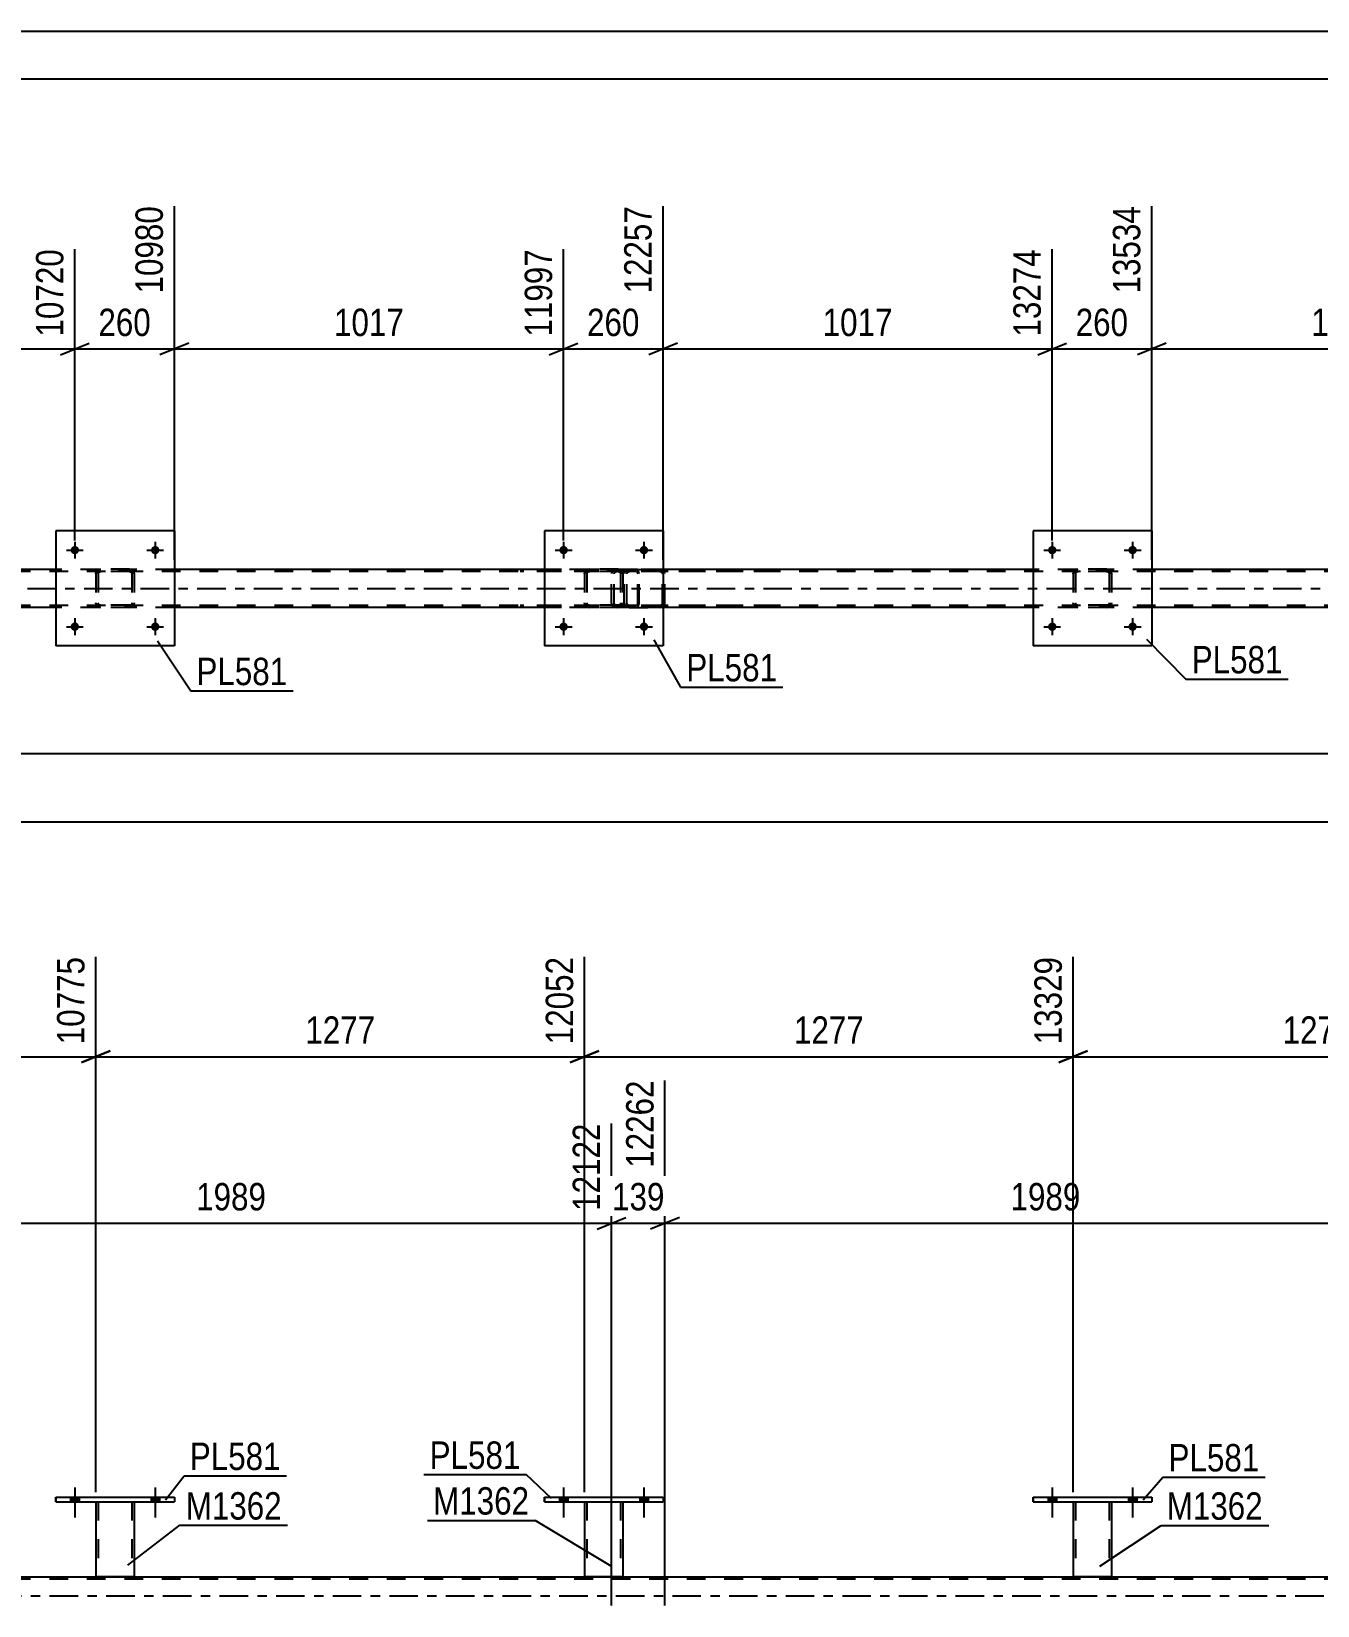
# Model space of a CAD drawing. Header units: millimetres. Extents: x 0 to 841, y 0 to 594.
# Drawn here: x 482.1 to 616.5, y 429.5 to 594 of the extents above; entities that cross this region are included whole.
import ezdxf

# ---------------------------------------------------------------- set-up
doc = ezdxf.new("R2010")
doc.units = ezdxf.units.MM
doc.linetypes.add('DXK_LINE_DOT2', pattern=[3.9198, 1.9599, -1.9599])
doc.linetypes.add('DXK_LINE_DOT3', pattern=[5.9187, 2.979, -0.9799, 0.9799, -0.9799])
doc.styles.add('Arial Narrow', font='ARIALN.TTF', dxfattribs={"height": 0.2})

# ---------------------------------------------------------------- blocks, each defined once
blk = doc.blocks.new('Unknown-122573795-1133')
at = {"color": 5, "linetype": 'Continuous'}
for p, q in [((841, 594), (0, 594)), ((836, 589), (5, 589))]:
    blk.add_line(p, q, dxfattribs=at)
blk = doc.blocks.new('Part-122573795-5034 - 4954')
at = {"color": 7, "linetype": 'DXK_LINE_DOT2'}
for p, q in [((539.92, 537.32), (539.95, 537.5)), ((539.95, 537.5), (539.92, 537.32)), ((539.92, 537.32), (539.92, 534.28)), ((540.16, 537.32), (540.17, 537.41)), ((540.16, 537.32), (540.16, 534.28)), ((540.17, 537.41), (540.23, 537.49)), ((540.21, 537.76), (540.4, 537.8)), ((540.4, 537.8), (540.21, 537.76)), ((540.23, 537.49), (540.3, 537.54)), ((540.3, 537.54), (540.4, 537.56)), ((543.44, 537.8), (540.4, 537.8)), ((543.44, 537.56), (540.4, 537.56)), ((543.44, 537.8), (543.62, 537.76)), ((543.62, 537.76), (543.44, 537.8)), ((543.44, 537.56), (543.53, 537.54)), ((543.53, 537.54), (543.6, 537.49)), ((543.6, 537.49), (543.66, 537.41)), ((543.66, 537.41), (543.68, 537.32)), ((543.68, 537.32), (543.68, 534.28)), ((543.88, 537.5), (543.92, 537.32)), ((543.92, 537.32), (543.88, 537.5)), ((543.92, 537.32), (543.92, 534.28)), ((539.95, 534.09), (539.92, 534.28)), ((539.92, 534.28), (539.95, 534.09)), ((540.17, 534.19), (540.16, 534.28)), ((540.23, 534.11), (540.17, 534.19)), ((540.4, 533.8), (540.21, 533.83)), ((540.21, 533.83), (540.4, 533.8)), ((540.3, 534.06), (540.23, 534.11)), ((540.4, 534.04), (540.3, 534.06)), ((543.44, 534.04), (540.4, 534.04)), ((543.44, 533.8), (540.4, 533.8)), ((543.53, 534.06), (543.44, 534.04)), ((543.62, 533.83), (543.44, 533.8)), ((543.44, 533.8), (543.62, 533.83)), ((543.6, 534.11), (543.53, 534.06)), ((543.66, 534.19), (543.6, 534.11)), ((543.68, 534.28), (543.66, 534.19)), ((543.92, 534.28), (543.88, 534.09)), ((543.88, 534.09), (543.92, 534.28))]:
    blk.add_line(p, q, dxfattribs=at)
at = {"color": 7, "linetype": 'DXK_LINE_DOT3'}
blk.add_line((541.92, 535.8), (541.92, 535.8), dxfattribs=at)
at = {"color": 7, "linetype": 'DXK_LINE_DOT2'}
for centre, start, end in [((540.4, 537.32), 112.5, 157.5), ((540.4, 537.32), 112.5, 157.5), ((543.44, 537.32), 22.5, 67.5), ((543.44, 537.32), 22.5, 67.5), ((540.4, 534.28), 202.5, 247.5), ((540.4, 534.28), 202.5, 247.5), ((543.44, 534.28), 292.5, 337.5), ((543.44, 534.28), 292.5, 337.5)]:
    blk.add_arc(centre, 0.48, start, end, dxfattribs=at)
blk = doc.blocks.new('Bolt-122573795-4970 - 4954')
at = {"linetype": 'Continuous'}
for points in [[(589.24, 539.8, -1), (588.36, 539.8, -1)], [(597.64, 539.8, -1), (596.76, 539.8, -1)]]:
    blk.add_hatch(color=1, dxfattribs=at).paths.add_polyline_path(points)
at = {"color": 1, "linetype": 'Continuous'}
for p, q in [((587.92, 539.8), (589.68, 539.8)), ((588.8, 540.68), (588.8, 538.92)), ((596.32, 539.8), (598.08, 539.8)), ((597.2, 540.68), (597.2, 538.92))]:
    blk.add_line(p, q, dxfattribs=at)
blk = doc.blocks.new('Part-122573795-5039 - 4954')
at = {"color": 2, "linetype": 'Continuous'}
for p, q in [((548.12, 541.8), (535.72, 541.8)), ((535.72, 541.8), (535.72, 529.8)), ((548.12, 541.8), (548.12, 529.8)), ((548.12, 529.8), (535.72, 529.8))]:
    blk.add_line(p, q, dxfattribs=at)
blk = doc.blocks.new('Part-122573795-5046 - 4954')
at = {"color": 2, "linetype": 'Continuous'}
for p, q in [((599.2, 541.8), (586.8, 541.8)), ((586.8, 541.8), (586.8, 529.8)), ((599.2, 541.8), (599.2, 529.8)), ((599.2, 529.8), (586.8, 529.8))]:
    blk.add_line(p, q, dxfattribs=at)
blk = doc.blocks.new('Bolt-122573795-4999 - 4954')
at = {"linetype": 'Continuous'}
for points in [[(487.07, 531.8, -1), (486.19, 531.8, -1)], [(495.47, 531.8, -1), (494.59, 531.8, -1)]]:
    blk.add_hatch(color=1, dxfattribs=at).paths.add_polyline_path(points)
at = {"color": 1, "linetype": 'Continuous'}
for p, q in [((485.75, 531.8), (487.51, 531.8)), ((486.63, 532.68), (486.63, 530.92)), ((494.15, 531.8), (495.91, 531.8)), ((495.03, 532.68), (495.03, 530.92))]:
    blk.add_line(p, q, dxfattribs=at)
blk = doc.blocks.new('Bolt-122573795-5000 - 4954')
at = {"linetype": 'Continuous'}
for points in [[(487.07, 539.8, -1), (486.19, 539.8, -1)], [(495.47, 539.8, -1), (494.59, 539.8, -1)]]:
    blk.add_hatch(color=1, dxfattribs=at).paths.add_polyline_path(points)
at = {"color": 1, "linetype": 'Continuous'}
for p, q in [((485.75, 539.8), (487.51, 539.8)), ((486.63, 540.68), (486.63, 538.92)), ((494.15, 539.8), (495.91, 539.8)), ((495.03, 540.68), (495.03, 538.92))]:
    blk.add_line(p, q, dxfattribs=at)
blk = doc.blocks.new('Part-122573795-5065 - 4954')
at = {"color": 2, "linetype": 'Continuous'}
for p, q in [((497.03, 541.8), (484.63, 541.8)), ((484.63, 541.8), (484.63, 529.8)), ((497.03, 541.8), (497.03, 529.8)), ((497.03, 529.8), (484.63, 529.8))]:
    blk.add_line(p, q, dxfattribs=at)
blk = doc.blocks.new('Bolt-122573795-5001 - 4954')
at = {"linetype": 'Continuous'}
for points in [[(538.16, 531.8, -1), (537.28, 531.8, -1)], [(546.56, 531.8, -1), (545.68, 531.8, -1)]]:
    blk.add_hatch(color=1, dxfattribs=at).paths.add_polyline_path(points)
at = {"color": 1, "linetype": 'Continuous'}
for p, q in [((536.84, 531.8), (538.6, 531.8)), ((537.72, 532.68), (537.72, 530.92)), ((545.24, 531.8), (547, 531.8)), ((546.12, 532.68), (546.12, 530.92))]:
    blk.add_line(p, q, dxfattribs=at)
blk = doc.blocks.new('Bolt-122573795-5002 - 4954')
at = {"linetype": 'Continuous'}
for points in [[(538.16, 539.8, -1), (537.28, 539.8, -1)], [(546.56, 539.8, -1), (545.68, 539.8, -1)]]:
    blk.add_hatch(color=1, dxfattribs=at).paths.add_polyline_path(points)
at = {"color": 1, "linetype": 'Continuous'}
for p, q in [((536.84, 539.8), (538.6, 539.8)), ((537.72, 540.68), (537.72, 538.92)), ((545.24, 539.8), (547, 539.8)), ((546.12, 540.68), (546.12, 538.92))]:
    blk.add_line(p, q, dxfattribs=at)
blk = doc.blocks.new('Bolt-122573795-5003 - 4954')
at = {"linetype": 'Continuous'}
for points in [[(589.24, 531.8, -1), (588.36, 531.8, -1)], [(597.64, 531.8, -1), (596.76, 531.8, -1)]]:
    blk.add_hatch(color=1, dxfattribs=at).paths.add_polyline_path(points)
at = {"color": 1, "linetype": 'Continuous'}
for p, q in [((587.92, 531.8), (589.68, 531.8)), ((588.8, 532.68), (588.8, 530.92)), ((596.32, 531.8), (598.08, 531.8)), ((597.2, 532.68), (597.2, 530.92))]:
    blk.add_line(p, q, dxfattribs=at)
blk = doc.blocks.new('Part-122573795-5041 - 4954')
at = {"color": 7, "linetype": 'DXK_LINE_DOT2'}
for p, q in [((591, 537.32), (591.03, 537.5)), ((591.03, 537.5), (591, 537.32)), ((591, 537.32), (591, 534.28)), ((591.24, 537.32), (591.25, 537.41)), ((591.24, 537.32), (591.24, 534.28)), ((591.25, 537.41), (591.31, 537.49)), ((591.29, 537.76), (591.48, 537.8)), ((591.48, 537.8), (591.29, 537.76)), ((591.31, 537.49), (591.38, 537.54)), ((591.38, 537.54), (591.48, 537.56)), ((594.52, 537.8), (591.48, 537.8)), ((594.52, 537.56), (591.48, 537.56)), ((594.52, 537.8), (594.7, 537.76)), ((594.7, 537.76), (594.52, 537.8)), ((594.52, 537.56), (594.61, 537.54)), ((594.61, 537.54), (594.69, 537.49)), ((594.69, 537.49), (594.74, 537.41)), ((594.74, 537.41), (594.76, 537.32)), ((594.76, 537.32), (594.76, 534.28)), ((594.96, 537.5), (595, 537.32)), ((595, 537.32), (594.96, 537.5)), ((595, 537.32), (595, 534.28)), ((591.03, 534.09), (591, 534.28)), ((591, 534.28), (591.03, 534.09)), ((591.25, 534.19), (591.24, 534.28)), ((591.31, 534.11), (591.25, 534.19)), ((591.48, 533.8), (591.29, 533.83)), ((591.29, 533.83), (591.48, 533.8)), ((591.38, 534.06), (591.31, 534.11)), ((591.48, 534.04), (591.38, 534.06)), ((594.52, 534.04), (591.48, 534.04)), ((594.52, 533.8), (591.48, 533.8)), ((594.61, 534.06), (594.52, 534.04)), ((594.7, 533.83), (594.52, 533.8)), ((594.52, 533.8), (594.7, 533.83)), ((594.69, 534.11), (594.61, 534.06)), ((594.74, 534.19), (594.69, 534.11)), ((594.76, 534.28), (594.74, 534.19)), ((595, 534.28), (594.96, 534.09)), ((594.96, 534.09), (595, 534.28))]:
    blk.add_line(p, q, dxfattribs=at)
at = {"color": 7, "linetype": 'DXK_LINE_DOT3'}
blk.add_line((593, 535.8), (593, 535.8), dxfattribs=at)
at = {"color": 7, "linetype": 'DXK_LINE_DOT2'}
for centre, start, end in [((591.48, 537.32), 112.5, 157.5), ((591.48, 537.32), 112.5, 157.5), ((594.52, 537.32), 22.5, 67.5), ((594.52, 537.32), 22.5, 67.5), ((591.48, 534.28), 202.5, 247.5), ((591.48, 534.28), 202.5, 247.5), ((594.52, 534.28), 292.5, 337.5), ((594.52, 534.28), 292.5, 337.5)]:
    blk.add_arc(centre, 0.48, start, end, dxfattribs=at)
blk = doc.blocks.new('Part-122573795-5060 - 4954')
at = {"color": 7, "linetype": 'DXK_LINE_DOT2'}
for p, q in [((488.83, 537.32), (488.87, 537.5)), ((488.87, 537.5), (488.83, 537.32)), ((488.83, 537.32), (488.83, 534.28)), ((489.07, 537.32), (489.09, 537.41)), ((489.07, 537.32), (489.07, 534.28)), ((489.09, 537.41), (489.15, 537.49)), ((489.13, 537.76), (489.31, 537.8)), ((489.31, 537.8), (489.13, 537.76)), ((489.15, 537.49), (489.22, 537.54)), ((489.22, 537.54), (489.31, 537.56)), ((492.35, 537.8), (489.31, 537.8)), ((492.35, 537.56), (489.31, 537.56)), ((492.35, 537.8), (492.54, 537.76)), ((492.54, 537.76), (492.35, 537.8)), ((492.35, 537.56), (492.45, 537.54)), ((492.45, 537.54), (492.52, 537.49)), ((492.52, 537.49), (492.58, 537.41)), ((492.58, 537.41), (492.59, 537.32)), ((492.59, 537.32), (492.59, 534.28)), ((492.8, 537.5), (492.83, 537.32)), ((492.83, 537.32), (492.8, 537.5)), ((492.83, 537.32), (492.83, 534.28)), ((488.87, 534.09), (488.83, 534.28)), ((488.83, 534.28), (488.87, 534.09)), ((489.09, 534.19), (489.07, 534.28)), ((489.15, 534.11), (489.09, 534.19)), ((489.31, 533.8), (489.13, 533.83)), ((489.13, 533.83), (489.31, 533.8)), ((489.22, 534.06), (489.15, 534.11)), ((489.31, 534.04), (489.22, 534.06)), ((492.35, 534.04), (489.31, 534.04)), ((492.35, 533.8), (489.31, 533.8)), ((492.45, 534.06), (492.35, 534.04)), ((492.54, 533.83), (492.35, 533.8)), ((492.35, 533.8), (492.54, 533.83)), ((492.52, 534.11), (492.45, 534.06)), ((492.58, 534.19), (492.52, 534.11)), ((492.59, 534.28), (492.58, 534.19)), ((492.83, 534.28), (492.8, 534.09)), ((492.8, 534.09), (492.83, 534.28))]:
    blk.add_line(p, q, dxfattribs=at)
at = {"color": 7, "linetype": 'DXK_LINE_DOT3'}
blk.add_line((490.83, 535.8), (490.83, 535.8), dxfattribs=at)
at = {"color": 7, "linetype": 'DXK_LINE_DOT2'}
for centre, start, end in [((489.31, 537.32), 112.5, 157.5), ((489.31, 537.32), 112.5, 157.5), ((492.35, 537.32), 22.5, 67.5), ((492.35, 537.32), 22.5, 67.5), ((489.31, 534.28), 202.5, 247.5), ((489.31, 534.28), 202.5, 247.5), ((492.35, 534.28), 292.5, 337.5), ((492.35, 534.28), 292.5, 337.5)]:
    blk.add_arc(centre, 0.48, start, end, dxfattribs=at)
blk = doc.blocks.new('Part-122573795-5083 - 4954')
at = {"color": 7, "linetype": 'DXK_LINE_DOT2'}
for p, q in [((545.34, 537.79), (533.18, 537.79)), ((545.34, 537.55), (533.18, 537.55)), ((542.78, 537.5), (542.74, 537.31)), ((542.74, 534.27), (542.74, 537.31)), ((543, 537.31), (543.02, 537.4)), ((543, 534.27), (543, 537.31)), ((543.02, 537.4), (543.07, 537.48)), ((543.25, 537.79), (543.05, 537.76)), ((543.07, 537.48), (543.15, 537.53)), ((543.15, 537.53), (543.25, 537.55)), ((544.06, 537.55), (544.06, 537.79)), ((545.44, 537.76), (545.34, 537.79)), ((545.34, 537.55), (545.39, 537.53)), ((545.39, 537.53), (545.43, 537.48)), ((545.43, 537.48), (545.46, 537.4)), ((545.53, 537.65), (545.44, 537.76)), ((545.46, 537.4), (545.47, 537.31)), ((545.47, 534.27), (545.47, 537.31)), ((545.59, 537.5), (545.53, 537.65)), ((545.61, 537.31), (545.59, 537.5)), ((545.61, 534.27), (545.61, 537.31)), ((545.34, 534.03), (533.18, 534.03)), ((545.34, 533.79), (533.18, 533.79)), ((542.74, 534.27), (542.78, 534.09)), ((543.02, 534.18), (543, 534.27)), ((543.07, 534.1), (543.02, 534.18)), ((543.05, 533.83), (543.25, 533.79)), ((543.15, 534.05), (543.07, 534.1)), ((543.25, 534.03), (543.15, 534.05)), ((544.06, 533.79), (544.06, 534.03)), ((545.39, 534.05), (545.34, 534.03)), ((545.34, 533.79), (545.44, 533.83)), ((545.43, 534.1), (545.39, 534.05)), ((545.46, 534.18), (545.43, 534.1)), ((545.44, 533.83), (545.53, 533.93)), ((545.47, 534.27), (545.46, 534.18)), ((545.53, 533.93), (545.59, 534.09)), ((545.59, 534.09), (545.61, 534.27))]:
    blk.add_line(p, q, dxfattribs=at)
for centre, start, end in [((543.23, 537.3), 111.1941, 156.1506), ((543.23, 534.29), 203.8494, 248.8059)]:
    blk.add_arc(centre, 0.492, start, end, dxfattribs=at)
blk = doc.blocks.new('Part-122573795-5118 - 4954')
at = {"color": 7, "linetype": 'DXK_LINE_DOT2'}
for p, q in [((544.1, 537.5), (544.06, 537.31)), ((544.06, 534.27), (544.06, 537.31)), ((544.32, 537.31), (544.34, 537.4)), ((544.32, 534.27), (544.32, 537.31)), ((544.34, 537.4), (544.39, 537.48)), ((544.57, 537.79), (544.38, 537.76)), ((544.39, 537.48), (544.47, 537.53)), ((544.47, 537.53), (544.57, 537.55)), ((544.57, 537.79), (547.81, 537.79)), ((559.56, 537.79), (544.57, 537.79)), ((559.56, 537.55), (544.57, 537.55)), ((548, 537.76), (547.81, 537.79)), ((547.81, 537.55), (547.91, 537.53)), ((547.91, 537.53), (547.99, 537.48)), ((547.99, 537.48), (548.04, 537.4)), ((548.04, 537.4), (548.06, 537.31)), ((548.06, 534.27), (548.06, 537.31)), ((548.28, 537.48), (548.28, 537.5)), ((548.32, 537.31), (548.28, 537.48)), ((548.32, 534.27), (548.32, 537.31)), ((544.06, 534.27), (544.1, 534.09)), ((544.34, 534.18), (544.32, 534.27)), ((544.39, 534.1), (544.34, 534.18)), ((544.38, 533.83), (544.57, 533.79)), ((544.47, 534.05), (544.39, 534.1)), ((544.57, 534.03), (544.47, 534.05)), ((559.56, 534.03), (544.57, 534.03)), ((544.57, 533.79), (547.81, 533.79)), ((559.56, 533.79), (544.57, 533.79)), ((547.91, 534.05), (547.81, 534.03)), ((547.81, 533.79), (548, 533.83)), ((547.99, 534.1), (547.91, 534.05)), ((548.04, 534.18), (547.99, 534.1)), ((548.06, 534.27), (548.04, 534.18)), ((548.28, 534.09), (548.32, 534.27))]:
    blk.add_line(p, q, dxfattribs=at)
for centre, start, end in [((544.55, 537.29), 110.7584, 155.6801), ((547.83, 537.29), 24.32, 69.2417), ((544.55, 534.29), 204.32, 249.2417), ((547.83, 534.29), 290.7584, 335.6801)]:
    blk.add_arc(centre, 0.496, start, end, dxfattribs=at)
blk = doc.blocks.new('Part-122573795-5142 - 4954')
at = {"color": 7, "linetype": 'DXK_LINE_DOT2'}
for p, q in [((756.39, 537.55), (108.79, 537.55)), ((497.03, 537.79), (484.63, 537.79)), ((548.12, 537.79), (535.72, 537.79)), ((599.2, 537.79), (586.8, 537.79)), ((756.39, 534.03), (108.79, 534.03)), ((497.03, 533.79), (484.63, 533.79)), ((548.12, 533.79), (535.72, 533.79)), ((599.2, 533.79), (586.8, 533.79))]:
    blk.add_line(p, q, dxfattribs=at)
at = {"color": 2, "linetype": 'Continuous'}
for p, q in [((484.63, 537.79), (445.95, 537.79)), ((535.72, 537.79), (497.03, 537.79)), ((586.8, 537.79), (548.12, 537.79)), ((637.88, 537.79), (599.2, 537.79)), ((484.63, 533.79), (445.95, 533.79)), ((535.72, 533.79), (497.03, 533.79)), ((586.8, 533.79), (548.12, 533.79)), ((637.88, 533.79), (599.2, 533.79))]:
    blk.add_line(p, q, dxfattribs=at)
at = {"color": 7, "linetype": 'DXK_LINE_DOT3'}
blk.add_line((108.79, 535.79), (756.39, 535.79), dxfattribs=at)
blk = doc.blocks.new('Bolt-122573795-3681 - 3241')
at = {"linetype": 'Continuous'}
for points in [[(486.19, 440.35), (487.07, 440.35), (487.07, 440.83), (486.19, 440.83)], [(494.59, 440.35), (495.47, 440.35), (495.47, 440.83), (494.59, 440.83)]]:
    blk.add_hatch(color=1, dxfattribs=at).paths.add_polyline_path(points)
at = {"color": 1, "linetype": 'Continuous'}
for p, q in [((486.63, 441.83), (486.63, 438.71)), ((495.03, 441.83), (495.03, 438.71)), ((486.19, 440.83), (486.19, 440.35)), ((487.07, 440.83), (487.07, 440.35)), ((494.59, 440.83), (494.59, 440.35)), ((495.47, 440.83), (495.47, 440.35))]:
    blk.add_line(p, q, dxfattribs=at)
blk = doc.blocks.new('Part-122573795-3488 - 3241')
at = {"color": 2, "linetype": 'Continuous'}
blk.add_line((57.85, 432.51), (756.39, 432.51), dxfattribs=at)
at = {"color": 7, "linetype": 'DXK_LINE_DOT2'}
blk.add_line((756.39, 432.27), (57.85, 432.27), dxfattribs=at)
at = {"color": 7, "linetype": 'DXK_LINE_DOT3'}
blk.add_line((57.85, 430.51), (756.39, 430.51), dxfattribs=at)
blk = doc.blocks.new('Bolt-122573795-3679 - 3241')
at = {"linetype": 'Continuous'}
for points in [[(537.28, 440.35), (538.16, 440.35), (538.16, 440.83), (537.28, 440.83)], [(545.68, 440.35), (546.56, 440.35), (546.56, 440.83), (545.68, 440.83)]]:
    blk.add_hatch(color=1, dxfattribs=at).paths.add_polyline_path(points)
at = {"color": 1, "linetype": 'Continuous'}
for p, q in [((537.72, 441.83), (537.72, 438.71)), ((546.12, 441.83), (546.12, 438.71)), ((537.28, 440.83), (537.28, 440.35)), ((538.16, 440.83), (538.16, 440.35)), ((545.68, 440.83), (545.68, 440.35)), ((546.56, 440.83), (546.56, 440.35))]:
    blk.add_line(p, q, dxfattribs=at)
blk = doc.blocks.new('Part-122573795-3559 - 3241')
at = {"color": 2, "linetype": 'Continuous'}
for p, q in [((484.63, 440.35), (484.63, 440.83)), ((484.63, 440.83), (484.63, 440.83)), ((484.63, 440.83), (497.03, 440.83)), ((484.63, 440.35), (484.63, 440.35)), ((484.63, 440.35), (497.03, 440.35)), ((497.03, 440.83), (497.03, 440.35))]:
    blk.add_line(p, q, dxfattribs=at)
at = {"color": 7, "linetype": 'DXK_LINE_DOT2'}
for p, q in [((484.63, 440.83), (484.63, 440.35)), ((484.63, 440.83), (484.63, 440.83)), ((484.63, 440.35), (484.63, 440.35)), ((497.03, 440.83), (497.03, 440.35))]:
    blk.add_line(p, q, dxfattribs=at)
blk = doc.blocks.new('Part-122573795-3564 - 3241')
at = {"color": 2, "linetype": 'Continuous'}
for p, q in [((488.83, 440.35), (488.83, 432.51)), ((492.83, 440.35), (492.83, 432.51)), ((492.8, 432.51), (488.83, 432.51)), ((492.83, 432.51), (492.8, 432.51))]:
    blk.add_line(p, q, dxfattribs=at)
at = {"color": 7, "linetype": 'DXK_LINE_DOT2'}
for p, q in [((488.83, 440.35), (492.83, 440.35)), ((488.83, 440.35), (488.83, 440.35)), ((488.83, 440.35), (488.83, 440.35)), ((489.07, 440.35), (489.07, 432.51)), ((492.59, 440.35), (492.59, 432.51)), ((492.83, 440.35), (492.83, 440.35)), ((492.83, 440.35), (492.83, 440.35)), ((492.58, 432.51), (492.59, 432.51))]:
    blk.add_line(p, q, dxfattribs=at)
blk = doc.blocks.new('Part-122573795-3581 - 3241')
at = {"color": 2, "linetype": 'Continuous'}
for p, q in [((586.8, 440.35), (586.8, 440.83)), ((586.8, 440.83), (586.8, 440.83)), ((586.8, 440.83), (599.2, 440.83)), ((586.8, 440.35), (586.8, 440.35)), ((586.8, 440.35), (599.2, 440.35)), ((599.2, 440.83), (599.2, 440.35))]:
    blk.add_line(p, q, dxfattribs=at)
at = {"color": 7, "linetype": 'DXK_LINE_DOT2'}
for p, q in [((586.8, 440.83), (586.8, 440.35)), ((586.8, 440.83), (586.8, 440.83)), ((586.8, 440.35), (586.8, 440.35)), ((599.2, 440.83), (599.2, 440.35))]:
    blk.add_line(p, q, dxfattribs=at)
blk = doc.blocks.new('Bolt-122573795-3699 - 3241')
at = {"linetype": 'Continuous'}
for points in [[(588.36, 440.35), (589.24, 440.35), (589.24, 440.83), (588.36, 440.83)], [(596.76, 440.35), (597.64, 440.35), (597.64, 440.83), (596.76, 440.83)]]:
    blk.add_hatch(color=1, dxfattribs=at).paths.add_polyline_path(points)
at = {"color": 1, "linetype": 'Continuous'}
for p, q in [((588.8, 441.83), (588.8, 438.71)), ((597.2, 441.83), (597.2, 438.71)), ((588.36, 440.83), (588.36, 440.35)), ((589.24, 440.83), (589.24, 440.35)), ((596.76, 440.83), (596.76, 440.35)), ((597.64, 440.83), (597.64, 440.35))]:
    blk.add_line(p, q, dxfattribs=at)
blk = doc.blocks.new('Part-122573795-3586 - 3241')
at = {"color": 2, "linetype": 'Continuous'}
for p, q in [((591, 440.35), (591, 432.51)), ((595, 440.35), (595, 432.51)), ((594.96, 432.51), (591, 432.51)), ((595, 432.51), (594.96, 432.51))]:
    blk.add_line(p, q, dxfattribs=at)
at = {"color": 7, "linetype": 'DXK_LINE_DOT2'}
for p, q in [((591, 440.35), (595, 440.35)), ((591, 440.35), (591, 440.35)), ((591, 440.35), (591, 440.35)), ((591.24, 440.35), (591.24, 432.51)), ((594.76, 440.35), (594.76, 432.51)), ((595, 440.35), (595, 440.35)), ((595, 440.35), (595, 440.35)), ((594.74, 432.51), (594.76, 432.51))]:
    blk.add_line(p, q, dxfattribs=at)
blk = doc.blocks.new('Part-122573795-3606 - 3241')
at = {"color": 2, "linetype": 'Continuous'}
for p, q in [((535.72, 440.35), (535.72, 440.83)), ((535.72, 440.83), (535.72, 440.83)), ((535.72, 440.83), (548.12, 440.83)), ((535.72, 440.35), (535.72, 440.35)), ((535.72, 440.35), (548.12, 440.35)), ((548.12, 440.83), (548.12, 440.35))]:
    blk.add_line(p, q, dxfattribs=at)
at = {"color": 7, "linetype": 'DXK_LINE_DOT2'}
for p, q in [((535.72, 440.83), (535.72, 440.35)), ((535.72, 440.83), (535.72, 440.83)), ((535.72, 440.35), (535.72, 440.35)), ((548.12, 440.83), (548.12, 440.35))]:
    blk.add_line(p, q, dxfattribs=at)
blk = doc.blocks.new('Part-122573795-3611 - 3241')
at = {"color": 2, "linetype": 'Continuous'}
for p, q in [((539.92, 440.35), (539.92, 432.51)), ((543.92, 440.35), (543.92, 432.51)), ((543.88, 432.51), (539.92, 432.51)), ((543.92, 432.51), (543.88, 432.51))]:
    blk.add_line(p, q, dxfattribs=at)
at = {"color": 7, "linetype": 'DXK_LINE_DOT2'}
for p, q in [((539.92, 440.35), (543.92, 440.35)), ((539.92, 440.35), (539.92, 440.35)), ((539.92, 440.35), (539.92, 440.35)), ((540.16, 440.35), (540.16, 432.51)), ((543.68, 440.35), (543.68, 432.51)), ((543.92, 440.35), (543.92, 440.35)), ((543.92, 440.35), (543.92, 440.35)), ((543.66, 432.51), (543.68, 432.51))]:
    blk.add_line(p, q, dxfattribs=at)
blk = doc.blocks.new('Bolt-122573795-3680 - 3241')
at = {"linetype": 'Continuous'}
for points in [[(486.19, 440.35), (487.07, 440.35), (487.07, 440.83), (486.19, 440.83)], [(494.59, 440.35), (495.47, 440.35), (495.47, 440.83), (494.59, 440.83)]]:
    blk.add_hatch(color=1, dxfattribs=at).paths.add_polyline_path(points)
at = {"color": 1, "linetype": 'Continuous'}
for p, q in [((486.63, 441.83), (486.63, 438.71)), ((495.03, 441.83), (495.03, 438.71)), ((486.19, 440.83), (486.19, 440.35)), ((487.07, 440.83), (487.07, 440.35)), ((494.59, 440.83), (494.59, 440.35)), ((495.47, 440.83), (495.47, 440.35))]:
    blk.add_line(p, q, dxfattribs=at)
blk = doc.blocks.new('Bolt-122573795-3698 - 3241')
at = {"linetype": 'Continuous'}
for points in [[(588.36, 440.35), (589.24, 440.35), (589.24, 440.83), (588.36, 440.83)], [(596.76, 440.35), (597.64, 440.35), (597.64, 440.83), (596.76, 440.83)]]:
    blk.add_hatch(color=1, dxfattribs=at).paths.add_polyline_path(points)
at = {"color": 1, "linetype": 'Continuous'}
for p, q in [((588.8, 441.83), (588.8, 438.71)), ((597.2, 441.83), (597.2, 438.71)), ((588.36, 440.83), (588.36, 440.35)), ((589.24, 440.83), (589.24, 440.35)), ((596.76, 440.83), (596.76, 440.35)), ((597.64, 440.83), (597.64, 440.35))]:
    blk.add_line(p, q, dxfattribs=at)
blk = doc.blocks.new('Bolt-122573795-3700 - 3241')
at = {"linetype": 'Continuous'}
for points in [[(537.28, 440.35), (538.16, 440.35), (538.16, 440.83), (537.28, 440.83)], [(545.68, 440.35), (546.56, 440.35), (546.56, 440.83), (545.68, 440.83)]]:
    blk.add_hatch(color=1, dxfattribs=at).paths.add_polyline_path(points)
at = {"color": 1, "linetype": 'Continuous'}
for p, q in [((537.72, 441.83), (537.72, 438.71)), ((546.12, 441.83), (546.12, 438.71)), ((537.28, 440.83), (537.28, 440.35)), ((538.16, 440.83), (538.16, 440.35)), ((545.68, 440.83), (545.68, 440.35)), ((546.56, 440.83), (546.56, 440.35))]:
    blk.add_line(p, q, dxfattribs=at)
blk = doc.blocks.new('StraightDimension-122573795-5237 - 4954')
at = {"color": 7, "linetype": 'Continuous'}
blk.add_line((68.55, 518.54), (756.39, 518.54), dxfattribs=at)
blk = doc.blocks.new('StraightDimension-122573795-11120 - 4954')
at = {"color": 7, "linetype": 'Continuous'}
for p, q in [((445.95, 538.79), (445.95, 573.93)), ((486.63, 540.8), (486.63, 571.26)), ((447.45, 561.42), (444.45, 560.22)), ((485.13, 560.22), (488.13, 561.42)), ((445.95, 560.82), (486.63, 560.82))]:
    blk.add_line(p, q, dxfattribs=at)
at = {"color": 0, "linetype": 'Continuous'}
blk.add_wipeout([(486.03, 571.86), (481.83, 571.86), (481.83, 561.52), (486.03, 561.52)], dxfattribs=at)
at = {"color": 0}
blk.add_wipeout([(470.55, 561.57), (470.55, 565.77), (462.04, 565.77), (462.04, 561.57)], dxfattribs=at)
at = {"color": 3, "linetype": 'Continuous', "style": 'Arial Narrow'}
blk.add_text('10720', height=2.863, rotation=90.0002, dxfattribs=at).set_placement((485.43, 562.12))
at = {"color": 3, "style": 'Arial Narrow'}
blk.add_text('1017', height=2.863, dxfattribs=at).set_placement((462.64, 562.17))
blk = doc.blocks.new('StraightDimension-122573795-5216 - 4954')
at = {"color": 7, "linetype": 'Continuous'}
blk.add_line((67.91, 511.39), (757.03, 511.39), dxfattribs=at)
blk = doc.blocks.new('StraightDimension-122573795-11114 - 4954')
at = {"color": 7, "linetype": 'Continuous'}
for p, q in [((599.2, 538.79), (599.2, 575.76)), ((639.88, 540.8), (639.88, 571.26)), ((600.7, 561.42), (597.7, 560.22)), ((638.38, 560.22), (641.38, 561.42)), ((599.2, 560.82), (639.88, 560.82))]:
    blk.add_line(p, q, dxfattribs=at)
at = {"color": 0, "linetype": 'Continuous'}
blk.add_wipeout([(639.28, 571.86), (635.08, 571.86), (635.08, 561.52), (639.28, 561.52)], dxfattribs=at)
at = {"color": 0}
blk.add_wipeout([(623.79, 561.57), (623.79, 565.77), (615.28, 565.77), (615.28, 561.57)], dxfattribs=at)
at = {"color": 3, "linetype": 'Continuous', "style": 'Arial Narrow'}
blk.add_text('14551', height=2.863, rotation=90.0002, dxfattribs=at).set_placement((638.68, 562.12))
at = {"color": 3, "style": 'Arial Narrow'}
blk.add_text('1017', height=2.863, dxfattribs=at).set_placement((615.88, 562.17))
blk = doc.blocks.new('StraightDimension-122573795-11115 - 4954')
at = {"color": 7, "linetype": 'Continuous'}
for p, q in [((599.2, 538.79), (599.2, 575.76)), ((588.8, 540.8), (588.8, 571.26)), ((587.3, 560.22), (590.3, 561.42)), ((600.7, 561.42), (597.7, 560.22)), ((588.8, 560.82), (599.2, 560.82))]:
    blk.add_line(p, q, dxfattribs=at)
at = {"color": 0}
blk.add_wipeout([(597.34, 561.57), (597.34, 565.77), (590.65, 565.77), (590.65, 561.57)], dxfattribs=at)
at = {"color": 3, "style": 'Arial Narrow'}
blk.add_text('260', height=2.863, dxfattribs=at).set_placement((591.25, 562.17))
at = {"color": 0, "linetype": 'Continuous'}
blk.add_wipeout([(598.6, 576.36), (594.4, 576.36), (594.4, 566.02), (598.6, 566.02)], dxfattribs=at)
at = {"color": 3, "linetype": 'Continuous', "style": 'Arial Narrow'}
blk.add_text('13534', height=2.863, rotation=90.0002, dxfattribs=at).set_placement((598, 566.62))
blk = doc.blocks.new('StraightDimension-122573795-11116 - 4954')
at = {"color": 7, "linetype": 'Continuous'}
for p, q in [((548.12, 538.79), (548.12, 575.76)), ((588.8, 540.8), (588.8, 571.26)), ((549.62, 561.42), (546.62, 560.22)), ((587.3, 560.22), (590.3, 561.42)), ((548.12, 560.82), (588.8, 560.82))]:
    blk.add_line(p, q, dxfattribs=at)
at = {"color": 0, "linetype": 'Continuous'}
blk.add_wipeout([(588.2, 571.86), (584, 571.86), (584, 561.52), (588.2, 561.52)], dxfattribs=at)
at = {"color": 0}
blk.add_wipeout([(572.71, 561.57), (572.71, 565.77), (564.2, 565.77), (564.2, 561.57)], dxfattribs=at)
at = {"color": 3, "linetype": 'Continuous', "style": 'Arial Narrow'}
blk.add_text('13274', height=2.863, rotation=90.0002, dxfattribs=at).set_placement((587.6, 562.12))
at = {"color": 3, "style": 'Arial Narrow'}
blk.add_text('1017', height=2.863, dxfattribs=at).set_placement((564.8, 562.17))
blk = doc.blocks.new('StraightDimension-122573795-11117 - 4954')
at = {"color": 7, "linetype": 'Continuous'}
for p, q in [((548.12, 538.79), (548.12, 575.76)), ((537.72, 540.8), (537.72, 571.26)), ((536.22, 560.22), (539.22, 561.42)), ((549.62, 561.42), (546.62, 560.22)), ((537.72, 560.82), (548.12, 560.82))]:
    blk.add_line(p, q, dxfattribs=at)
at = {"color": 0}
blk.add_wipeout([(546.26, 561.57), (546.26, 565.77), (539.57, 565.77), (539.57, 561.57)], dxfattribs=at)
at = {"color": 3, "style": 'Arial Narrow'}
blk.add_text('260', height=2.863, dxfattribs=at).set_placement((540.17, 562.17))
at = {"color": 0, "linetype": 'Continuous'}
blk.add_wipeout([(547.52, 576.36), (543.32, 576.36), (543.32, 566.02), (547.52, 566.02)], dxfattribs=at)
at = {"color": 3, "linetype": 'Continuous', "style": 'Arial Narrow'}
blk.add_text('12257', height=2.863, rotation=90.0002, dxfattribs=at).set_placement((546.92, 566.62))
blk = doc.blocks.new('StraightDimension-122573795-11118 - 4954')
at = {"color": 7, "linetype": 'Continuous'}
for p, q in [((497.03, 538.79), (497.03, 575.76)), ((537.72, 540.8), (537.72, 571.26)), ((498.53, 561.42), (495.53, 560.22)), ((536.22, 560.22), (539.22, 561.42)), ((497.03, 560.82), (537.72, 560.82))]:
    blk.add_line(p, q, dxfattribs=at)
at = {"color": 0, "linetype": 'Continuous'}
blk.add_wipeout([(537.12, 571.86), (532.92, 571.86), (532.92, 561.52), (537.12, 561.52)], dxfattribs=at)
at = {"color": 0}
blk.add_wipeout([(521.63, 561.57), (521.63, 565.77), (513.12, 565.77), (513.12, 561.57)], dxfattribs=at)
at = {"color": 3, "linetype": 'Continuous', "style": 'Arial Narrow'}
blk.add_text('11997', height=2.863, rotation=90.0002, dxfattribs=at).set_placement((536.52, 562.12))
at = {"color": 3, "style": 'Arial Narrow'}
blk.add_text('1017', height=2.863, dxfattribs=at).set_placement((513.72, 562.17))
blk = doc.blocks.new('StraightDimension-122573795-11119 - 4954')
at = {"color": 7, "linetype": 'Continuous'}
for p, q in [((497.03, 538.79), (497.03, 575.76)), ((486.63, 540.8), (486.63, 571.26)), ((485.13, 560.22), (488.13, 561.42)), ((498.53, 561.42), (495.53, 560.22)), ((486.63, 560.82), (497.03, 560.82))]:
    blk.add_line(p, q, dxfattribs=at)
at = {"color": 0}
blk.add_wipeout([(495.18, 561.57), (495.18, 565.77), (488.49, 565.77), (488.49, 561.57)], dxfattribs=at)
at = {"color": 3, "style": 'Arial Narrow'}
blk.add_text('260', height=2.863, dxfattribs=at).set_placement((489.09, 562.17))
at = {"color": 0, "linetype": 'Continuous'}
blk.add_wipeout([(496.43, 576.36), (492.23, 576.36), (492.23, 566.02), (496.43, 566.02)], dxfattribs=at)
at = {"color": 3, "linetype": 'Continuous', "style": 'Arial Narrow'}
blk.add_text('10980', height=2.863, rotation=90.0002, dxfattribs=at).set_placement((495.83, 566.62))
blk = doc.blocks.new('StraightDimension-122573795-4385 - 3241')
at = {"color": 7, "linetype": 'Continuous'}
for p, q in [((548.32, 429.51), (548.32, 484.39)), ((627.88, 429.51), (627.88, 479.89)), ((549.82, 470.05), (546.82, 468.85)), ((548.32, 469.45), (627.88, 469.45)), ((626.38, 468.85), (629.38, 470.05))]:
    blk.add_line(p, q, dxfattribs=at)
at = {"color": 0, "linetype": 'Continuous'}
blk.add_wipeout([(627.28, 480.49), (623.08, 480.49), (623.08, 470.15), (627.28, 470.15)], dxfattribs=at)
at = {"color": 0}
blk.add_wipeout([(592.35, 470.2), (592.35, 474.4), (583.84, 474.4), (583.84, 470.2)], dxfattribs=at)
at = {"color": 3, "linetype": 'Continuous', "style": 'Arial Narrow'}
blk.add_text('14251', height=2.863, rotation=90.0002, dxfattribs=at).set_placement((626.68, 470.75))
at = {"color": 3, "style": 'Arial Narrow'}
blk.add_text('1989', height=2.863, dxfattribs=at).set_placement((584.44, 470.8))
blk = doc.blocks.new('StraightDimension-122573795-7779 - 3241')
at = {"color": 7, "linetype": 'Continuous'}
for p, q in [((488.83, 441.35), (488.83, 497.3)), ((539.92, 441.35), (539.92, 497.3)), ((490.33, 487.46), (487.33, 486.26)), ((538.42, 486.26), (541.42, 487.46)), ((488.83, 486.86), (539.92, 486.86))]:
    blk.add_line(p, q, dxfattribs=at)
at = {"color": 0, "linetype": 'Continuous'}
blk.add_wipeout([(539.32, 497.9), (535.12, 497.9), (535.12, 487.56), (539.32, 487.56)], dxfattribs=at)
at = {"color": 0}
blk.add_wipeout([(518.63, 487.61), (518.63, 491.81), (510.12, 491.81), (510.12, 487.61)], dxfattribs=at)
at = {"color": 3, "linetype": 'Continuous', "style": 'Arial Narrow'}
blk.add_text('12052', height=2.863, rotation=90.0002, dxfattribs=at).set_placement((538.72, 488.16))
at = {"color": 3, "style": 'Arial Narrow'}
blk.add_text('1277', height=2.863, dxfattribs=at).set_placement((510.72, 488.21))
blk = doc.blocks.new('StraightDimension-122573795-4347 - 3241')
at = {"color": 7, "linetype": 'Continuous'}
for p, q in [((463.19, 429.51), (463.19, 484.39)), ((542.74, 429.51), (542.74, 479.89)), ((464.69, 470.05), (461.69, 468.85)), ((463.19, 469.45), (542.74, 469.45)), ((541.24, 468.85), (544.24, 470.05))]:
    blk.add_line(p, q, dxfattribs=at)
at = {"color": 0, "linetype": 'Continuous'}
blk.add_wipeout([(542.14, 480.49), (537.94, 480.49), (537.94, 470.15), (542.14, 470.15)], dxfattribs=at)
at = {"color": 0}
blk.add_wipeout([(507.22, 470.2), (507.22, 474.4), (498.71, 474.4), (498.71, 470.2)], dxfattribs=at)
at = {"color": 3, "linetype": 'Continuous', "style": 'Arial Narrow'}
blk.add_text('12122', height=2.863, rotation=90.0002, dxfattribs=at).set_placement((541.54, 470.75))
at = {"color": 3, "style": 'Arial Narrow'}
blk.add_text('1989', height=2.863, dxfattribs=at).set_placement((499.31, 470.8))
blk = doc.blocks.new('StraightDimension-122573795-4366 - 3241')
at = {"color": 7, "linetype": 'Continuous'}
for p, q in [((548.32, 429.51), (548.32, 484.39)), ((542.74, 429.51), (542.74, 479.89)), ((541.24, 468.85), (544.24, 470.05)), ((542.74, 469.45), (548.32, 469.45)), ((549.82, 470.05), (546.82, 468.85))]:
    blk.add_line(p, q, dxfattribs=at)
at = {"color": 0}
blk.add_wipeout([(548.87, 470.2), (548.87, 474.4), (542.19, 474.4), (542.19, 470.2)], dxfattribs=at)
at = {"color": 3, "style": 'Arial Narrow'}
blk.add_text('139', height=2.863, dxfattribs=at).set_placement((542.79, 470.8))
at = {"color": 0, "linetype": 'Continuous'}
blk.add_wipeout([(547.72, 484.99), (543.52, 484.99), (543.52, 474.65), (547.72, 474.65)], dxfattribs=at)
at = {"color": 3, "linetype": 'Continuous', "style": 'Arial Narrow'}
blk.add_text('12262', height=2.863, rotation=90.0002, dxfattribs=at).set_placement((547.12, 475.25))
blk = doc.blocks.new('StraightDimension-122573795-7777 - 3241')
at = {"color": 7, "linetype": 'Continuous'}
for p, q in [((591, 441.35), (591, 497.3)), ((642.08, 441.35), (642.08, 497.3)), ((592.5, 487.46), (589.5, 486.26)), ((640.58, 486.26), (643.58, 487.46)), ((591, 486.86), (642.08, 486.86))]:
    blk.add_line(p, q, dxfattribs=at)
at = {"color": 0, "linetype": 'Continuous'}
blk.add_wipeout([(641.48, 497.9), (637.28, 497.9), (637.28, 487.56), (641.48, 487.56)], dxfattribs=at)
at = {"color": 0}
blk.add_wipeout([(620.79, 487.61), (620.79, 491.81), (612.28, 491.81), (612.28, 487.61)], dxfattribs=at)
at = {"color": 3, "linetype": 'Continuous', "style": 'Arial Narrow'}
blk.add_text('14606', height=2.863, rotation=90.0002, dxfattribs=at).set_placement((640.88, 488.16))
at = {"color": 3, "style": 'Arial Narrow'}
blk.add_text('1277', height=2.863, dxfattribs=at).set_placement((612.88, 488.21))
blk = doc.blocks.new('StraightDimension-122573795-7778 - 3241')
at = {"color": 7, "linetype": 'Continuous'}
for p, q in [((539.92, 441.35), (539.92, 497.3)), ((591, 441.35), (591, 497.3)), ((541.42, 487.46), (538.42, 486.26)), ((589.5, 486.26), (592.5, 487.46)), ((539.92, 486.86), (591, 486.86))]:
    blk.add_line(p, q, dxfattribs=at)
at = {"color": 0, "linetype": 'Continuous'}
blk.add_wipeout([(590.4, 497.9), (586.2, 497.9), (586.2, 487.56), (590.4, 487.56)], dxfattribs=at)
at = {"color": 0}
blk.add_wipeout([(569.71, 487.61), (569.71, 491.81), (561.2, 491.81), (561.2, 487.61)], dxfattribs=at)
at = {"color": 3, "linetype": 'Continuous', "style": 'Arial Narrow'}
blk.add_text('13329', height=2.863, rotation=90.0002, dxfattribs=at).set_placement((589.8, 488.16))
at = {"color": 3, "style": 'Arial Narrow'}
blk.add_text('1277', height=2.863, dxfattribs=at).set_placement((561.8, 488.21))
blk = doc.blocks.new('StraightDimension-122573795-7780 - 3241')
at = {"color": 7, "linetype": 'Continuous'}
for p, q in [((488.83, 441.35), (488.83, 497.3)), ((437.75, 441.35), (437.75, 495.47)), ((439.25, 487.46), (436.25, 486.26)), ((487.33, 486.26), (490.33, 487.46)), ((437.75, 486.86), (488.83, 486.86))]:
    blk.add_line(p, q, dxfattribs=at)
at = {"color": 0, "linetype": 'Continuous'}
blk.add_wipeout([(488.23, 497.9), (484.03, 497.9), (484.03, 487.56), (488.23, 487.56)], dxfattribs=at)
at = {"color": 0}
blk.add_wipeout([(467.55, 487.61), (467.55, 491.81), (459.04, 491.81), (459.04, 487.61)], dxfattribs=at)
at = {"color": 3, "linetype": 'Continuous', "style": 'Arial Narrow'}
blk.add_text('10775', height=2.863, rotation=90.0002, dxfattribs=at).set_placement((487.63, 488.16))
at = {"color": 3, "style": 'Arial Narrow'}
blk.add_text('1277', height=2.863, dxfattribs=at).set_placement((459.64, 488.21))
blk = doc.blocks.new('Mark-122573795-5035 - 4954')
at = {"color": 0}
blk.add_wipeout([(560.05, 526.09), (560.05, 529.09), (550.55, 529.09), (550.55, 526.09)], dxfattribs=at)
blk.add_wipeout([(560.05, 526.09), (560.05, 529.09), (550.55, 529.09), (550.55, 526.09)], dxfattribs=at)
at = {"color": 30, "linetype": 'Continuous'}
for p, q in [((547.17, 530.41), (549.95, 525.49)), ((549.95, 525.49), (560.65, 525.49))]:
    blk.add_line(p, q, dxfattribs=at)
at = {"color": 3, "style": 'Arial Narrow'}
blk.add_text('PL581', height=2.863, dxfattribs=at).set_placement((550.55, 526.09))
blk = doc.blocks.new('Mark-122573795-5042 - 4954')
at = {"color": 0}
blk.add_wipeout([(612.88, 526.92), (612.88, 529.92), (603.38, 529.92), (603.38, 526.92)], dxfattribs=at)
blk.add_wipeout([(612.88, 526.92), (612.88, 529.92), (603.38, 529.92), (603.38, 526.92)], dxfattribs=at)
at = {"color": 30, "linetype": 'Continuous'}
for p, q in [((598.64, 530.49), (602.78, 526.32)), ((602.78, 526.32), (613.48, 526.32))]:
    blk.add_line(p, q, dxfattribs=at)
at = {"color": 3, "style": 'Arial Narrow'}
blk.add_text('PL581', height=2.863, dxfattribs=at).set_placement((603.38, 526.92))
blk = doc.blocks.new('Mark-122573795-5061 - 4954')
at = {"color": 0}
blk.add_wipeout([(508.85, 525.69), (508.85, 528.69), (499.34, 528.69), (499.34, 525.69)], dxfattribs=at)
blk.add_wipeout([(508.85, 525.69), (508.85, 528.69), (499.34, 528.69), (499.34, 525.69)], dxfattribs=at)
at = {"color": 30, "linetype": 'Continuous'}
for p, q in [((495.26, 530.32), (498.74, 525.09)), ((498.74, 525.09), (509.45, 525.09))]:
    blk.add_line(p, q, dxfattribs=at)
at = {"color": 3, "style": 'Arial Narrow'}
blk.add_text('PL581', height=2.863, dxfattribs=at).set_placement((499.34, 525.69))
blk = doc.blocks.new('Mark-122573795-3555 - 3241')
at = {"color": 0}
blk.add_wipeout([(508.15, 443.67), (508.15, 446.67), (498.65, 446.67), (498.65, 443.67)], dxfattribs=at)
blk.add_wipeout([(508.15, 443.67), (508.15, 446.67), (498.65, 446.67), (498.65, 443.67)], dxfattribs=at)
at = {"color": 30, "linetype": 'Continuous'}
for p, q in [((496.11, 440.55), (498.05, 443.07)), ((498.05, 443.07), (508.75, 443.07))]:
    blk.add_line(p, q, dxfattribs=at)
at = {"color": 3, "style": 'Arial Narrow'}
blk.add_text('PL581', height=2.863, dxfattribs=at).set_placement((498.65, 443.67))
blk = doc.blocks.new('Mark-122573795-3560 - 3241')
at = {"color": 0}
blk.add_wipeout([(508.27, 438.49), (508.27, 441.49), (498.22, 441.49), (498.22, 438.49)], dxfattribs=at)
blk.add_wipeout([(508.27, 438.49), (508.27, 441.49), (498.22, 441.49), (498.22, 438.49)], dxfattribs=at)
at = {"color": 30, "linetype": 'Continuous'}
for p, q in [((492.18, 433.74), (497.62, 437.89)), ((497.62, 437.89), (508.87, 437.89))]:
    blk.add_line(p, q, dxfattribs=at)
at = {"color": 3, "style": 'Arial Narrow'}
blk.add_text('M1362', height=2.863, dxfattribs=at).set_placement((498.22, 438.49))
blk = doc.blocks.new('Mark-122573795-3577 - 3241')
at = {"color": 0}
blk.add_wipeout([(610.47, 443.52), (610.47, 446.52), (600.96, 446.52), (600.96, 443.52)], dxfattribs=at)
blk.add_wipeout([(610.47, 443.52), (610.47, 446.52), (600.96, 446.52), (600.96, 443.52)], dxfattribs=at)
at = {"color": 30, "linetype": 'Continuous'}
for p, q in [((598.32, 440.55), (600.36, 442.92)), ((600.36, 442.92), (611.07, 442.92))]:
    blk.add_line(p, q, dxfattribs=at)
at = {"color": 3, "style": 'Arial Narrow'}
blk.add_text('PL581', height=2.863, dxfattribs=at).set_placement((600.96, 443.52))
blk = doc.blocks.new('Mark-122573795-3582 - 3241')
at = {"color": 0}
blk.add_wipeout([(610.83, 438.47), (610.83, 441.47), (600.77, 441.47), (600.77, 438.47)], dxfattribs=at)
blk.add_wipeout([(610.83, 438.47), (610.83, 441.47), (600.77, 441.47), (600.77, 438.47)], dxfattribs=at)
at = {"color": 30, "linetype": 'Continuous'}
for p, q in [((593.77, 433.61), (600.17, 437.87)), ((600.17, 437.87), (611.43, 437.87))]:
    blk.add_line(p, q, dxfattribs=at)
at = {"color": 3, "style": 'Arial Narrow'}
blk.add_text('M1362', height=2.863, dxfattribs=at).set_placement((600.77, 438.47))
blk = doc.blocks.new('Mark-122573795-3602 - 3241')
at = {"color": 0}
blk.add_wipeout([(533.22, 443.79), (533.22, 446.79), (523.72, 446.79), (523.72, 443.79)], dxfattribs=at)
blk.add_wipeout([(533.22, 443.79), (533.22, 446.79), (523.72, 446.79), (523.72, 443.79)], dxfattribs=at)
at = {"color": 30, "linetype": 'Continuous'}
for p in [(523.12, 443.19), (536.45, 440.69)]:
    blk.add_line(p, (533.82, 443.19), dxfattribs=at)
at = {"color": 3, "style": 'Arial Narrow'}
blk.add_text('PL581', height=2.863, dxfattribs=at).set_placement((523.72, 443.79))
blk = doc.blocks.new('Mark-122573795-3607 - 3241')
at = {"color": 0}
blk.add_wipeout([(534.14, 439.01), (534.14, 442.01), (524.08, 442.01), (524.08, 439.01)], dxfattribs=at)
blk.add_wipeout([(534.14, 439.01), (534.14, 442.01), (524.08, 442.01), (524.08, 439.01)], dxfattribs=at)
at = {"color": 30, "linetype": 'Continuous'}
for p in [(523.48, 438.41), (542.69, 433.61)]:
    blk.add_line(p, (534.74, 438.41), dxfattribs=at)
at = {"color": 3, "style": 'Arial Narrow'}
blk.add_text('M1362', height=2.863, dxfattribs=at).set_placement((524.08, 439.01))

msp = doc.modelspace()

# ---------------------------------------------------------------- block references
for name in ['Unknown-122573795-1133', 'Part-122573795-5065 - 4954', 'Part-122573795-5039 - 4954', 'Part-122573795-5046 - 4954', 'Part-122573795-5142 - 4954', 'Bolt-122573795-5000 - 4954', 'Bolt-122573795-5002 - 4954', 'Bolt-122573795-4970 - 4954', 'Part-122573795-5060 - 4954', 'Part-122573795-5083 - 4954', 'Part-122573795-5034 - 4954', 'Part-122573795-5118 - 4954', 'Part-122573795-5041 - 4954', 'Bolt-122573795-4999 - 4954', 'Bolt-122573795-5001 - 4954', 'Bolt-122573795-5003 - 4954', 'Bolt-122573795-3681 - 3241', 'Bolt-122573795-3680 - 3241', 'Bolt-122573795-3679 - 3241', 'Bolt-122573795-3700 - 3241', 'Bolt-122573795-3699 - 3241', 'Bolt-122573795-3698 - 3241', 'Part-122573795-3559 - 3241', 'Part-122573795-3564 - 3241', 'Part-122573795-3606 - 3241', 'Part-122573795-3611 - 3241', 'Part-122573795-3581 - 3241', 'Part-122573795-3586 - 3241', 'Part-122573795-3488 - 3241']:
    msp.add_blockref(name, (0, 0))

# ---------------------------------------------------------------- next in the draw order: block references
for name in ['StraightDimension-122573795-11114 - 4954', 'StraightDimension-122573795-11120 - 4954', 'StraightDimension-122573795-5237 - 4954', 'StraightDimension-122573795-7779 - 3241', 'StraightDimension-122573795-4385 - 3241']:
    msp.add_blockref(name, (0, 0))

# ---------------------------------------------------------------- next in the draw order: block references
for name in ['StraightDimension-122573795-11115 - 4954', 'StraightDimension-122573795-5216 - 4954', 'StraightDimension-122573795-7777 - 3241', 'StraightDimension-122573795-4347 - 3241']:
    msp.add_blockref(name, (0, 0))

# ---------------------------------------------------------------- next in the draw order: block references
for name in ['StraightDimension-122573795-11116 - 4954', 'Mark-122573795-5061 - 4954', 'Mark-122573795-5035 - 4954', 'Mark-122573795-5042 - 4954', 'StraightDimension-122573795-7780 - 3241', 'StraightDimension-122573795-4366 - 3241', 'Mark-122573795-3555 - 3241', 'Mark-122573795-3602 - 3241', 'Mark-122573795-3577 - 3241']:
    msp.add_blockref(name, (0, 0))

# ---------------------------------------------------------------- next in the draw order: block references
for name in ['StraightDimension-122573795-11117 - 4954', 'StraightDimension-122573795-7778 - 3241', 'Mark-122573795-3560 - 3241', 'Mark-122573795-3582 - 3241']:
    msp.add_blockref(name, (0, 0))

# ---------------------------------------------------------------- next in the draw order: block references
for name in ['StraightDimension-122573795-11118 - 4954', 'Mark-122573795-3607 - 3241']:
    msp.add_blockref(name, (0, 0))

# ---------------------------------------------------------------- next in the draw order: block references
msp.add_blockref('StraightDimension-122573795-11119 - 4954', (0, 0))

doc.saveas('drawing.dxf')
